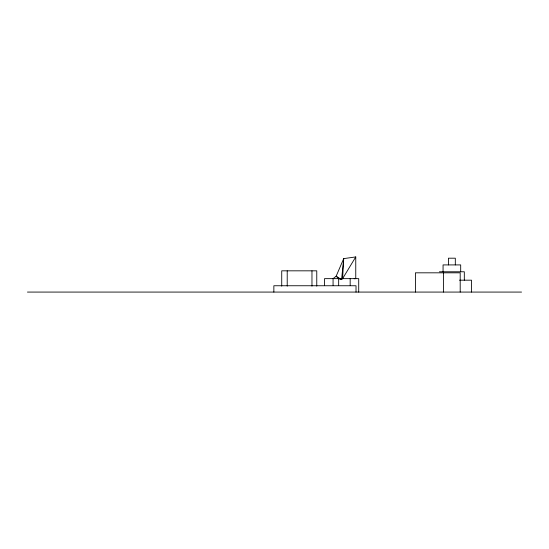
<?xml version="1.0" encoding="UTF-8"?>
<svg xmlns="http://www.w3.org/2000/svg" width="549" height="549" viewBox="0 0 549 549"><rect width="100%" height="100%" fill="white"/><g stroke="black" fill="none" stroke-linecap="round" stroke-linejoin="round"><path stroke-width="0.82" d="M333.071 285.356L333.071 278.645L336.153 276.195L343.708 258.613L341.574 279.661L342.597 278.645L343.708 258.613L355.759 256.925L355.759 278.645L354.132 278.727M342.597 278.645L355.759 256.925M439.426 271.782L464.317 271.782L464.317 280.182M459.506 280.182L471.502 280.182L471.502 292.075M27.45 292.075L521.55 292.075M341.135 279.379L336.153 276.195L338.664 278.645L340.517 279.201M460.686 271.782L460.686 264.913L443.064 264.913L443.064 271.782M460.199 292.075L460.199 272.819L415.415 272.819L415.415 292.075M455.32 264.913L455.32 258.195L448.43 258.195L448.43 264.913M443.407 272.819L443.407 292.075M358.71 292.075L358.71 278.645L324.521 278.645L324.521 285.356M356.02 292.075L356.02 285.748L273.855 285.748L273.855 292.075M350.166 278.645L350.166 285.356M338.664 278.645L338.664 285.356M316.766 286.125L316.766 270.829L281.726 270.829L281.726 286.125M311.969 270.829L311.969 286.125M287.216 270.829L287.216 286.125"/></g></svg>
